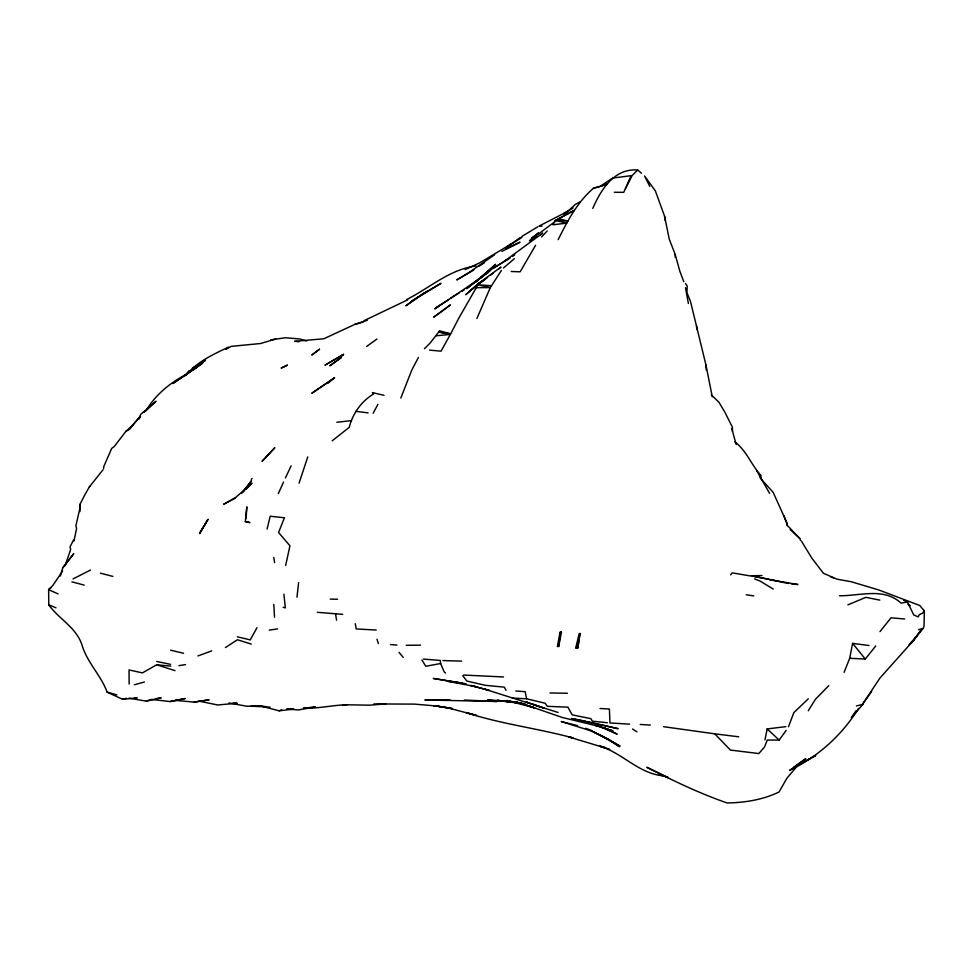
<?xml version="1.0" encoding="UTF-8"?>
<svg xmlns="http://www.w3.org/2000/svg" width="973" height="973" viewBox="0 0 973 973"><rect width="100%" height="100%" fill="white"/><g stroke="black" fill="none" stroke-linecap="round" stroke-linejoin="round"><path stroke-width="1.46" d="M675.213 257.31L675.213 254.476L669.229 239.066L664.583 216.261L655.352 190.866L644.54 175.955L649.782 186.39M79.932 511.555L80.017 504.269L84.894 494.722L89.37 486.914L102.87 469.959M801.484 541.183L812.041 558.429L823.45 573.292L837.023 579.178L851.083 581.708L878.741 589.954L919.765 605.498L924.35 610.959L924.022 626.04L923.365 628.303L909.208 644.685L914.377 639.468L921.395 629.713M787.072 525.554L787.169 523.365L773.17 492.362L760.497 478.351L760.643 475.055C751.156 464.68 746.461 450.572 734.87 441.864M296.984 597.215L298.614 582.645M103.552 468.828L103.697 466.724L111.7 448.395L114.23 446.51L125.991 431.294L133.41 424.836L129.008 429.507L125.991 431.294M246.072 518.597L246.826 506.848L245.33 521.54L249.672 522.562L245.33 521.54M577.804 648.006L579.981 633.545L577.804 648.006L575.736 647.86L579.227 633.496L577.378 647.386L575.736 647.86M760.643 475.055L760.497 478.351M285.648 565.459L289.954 545.792L278.57 532.511L284.432 517.77L270.214 516.225L267.076 529.02M561.445 632.268L558.672 646.668L560.424 632.109L561.445 632.268L560.071 632.158L557.347 646.595M844.09 672.367L849.684 658.307L852.603 643.384L868.95 645.513M764.973 739.894L767.15 728.947L785.868 726.624M74.009 540.915L76.612 528.278L75.882 525.748L80.273 506.702L80.017 504.269M60.326 576.052L62.771 567.77L73.656 553.807L62.771 567.77M299.1 483.131L307.748 456.896M226.064 349.088L231.185 346.364L260.484 343.53L275.578 339.078M65.045 565.824L70.676 549.404L69.983 546.887L73.693 539.772M384.031 395.33L372.428 392.593L373.51 394.029C361.214 401.496 352.761 413.476 349.222 427.329L332.194 440.842M146.059 410.582L155.996 401.253L143.262 412.406L146.059 410.582C155.485 394.77 170.53 382.28 187.011 374.082L172.829 383.557L202.712 363.038L185.004 375.408M400.84 398.054L411.725 370.202L418.378 357.517M788.507 726.734L793.834 712.637L808.283 698.833M139.042 418.512L140.72 414.291L145.026 410.886M476.892 318.499L490.319 287.594L501.399 270.372M614.34 192.277L623.754 192.338L631.063 175.675L612.576 178.083L600.523 186.123M139.261 418.852L140.453 416.14L129.008 429.507L139.273 417.514M592.776 208.429C600.84 189.857 614.291 167.988 637.753 170.032L641.499 173.243M278.351 493.506L283.557 482.061M285.417 477.962L291.134 465.824M424.447 348.723L430.054 343.116L438.726 332.024L450.633 333.873L458.952 317.903L477.938 284.797L479.227 283.994M625.432 188.847L632.17 175.505L637.753 170.032M187.704 373.377C198.018 361.384 214.121 353.892 228.436 347.203L225.955 349.465M558.186 239.638C567.478 220.895 577.439 202.031 593.542 188.166L606.897 184.189L600.584 186.463M373.146 413.221L377.925 404.354M256.969 627.67L250.28 639.893L237.363 636.804M535.576 245.269L520.129 271.832L511.251 271.479M858.417 708.466C842.217 735.101 817.636 756.958 789.553 770.446L805.729 758.709L793.518 767.49L815.751 755.547L797.714 765.313M450.633 333.873L439.492 330.759L438.726 332.024L450.317 334.444L441.097 351.144L429.604 350.146M206.677 521.492L199.611 533.411L208.027 519.412L199.611 533.411M134.432 697.933L137.193 697.933L122.562 699.283L107.103 692.131C101.131 675.639 87.631 662.99 82.316 646.084C76.952 627.609 59.146 619.473 48.759 604.829L48.65 589.662L52.7 585.661L62.613 571.017M871.65 691.426L861.689 705.486L879.957 678.035L914.377 639.468L912.844 641.365L921.443 629.58M808.271 710.728L815.35 699.368L828.741 685.697M856.167 710.57L851.326 717.709L862.917 704.318M663.61 726.697L714.766 733.837L730.382 750.061L758.843 753.552L764.474 747.069L767.296 740.076L779.178 740.039L786.148 730.419M875.736 645.95L865.301 659.025L849.684 658.307M241.681 493.372L251.472 480.698L243.286 491.888M251.326 479.421L252.092 478.424M924.35 610.959L922.745 613.026L919.327 614.729L918.147 616.882L913.708 614.912L907.493 602.007L903.637 600.159M879.969 631.635L891 617.819L904.659 618.986M184.894 375.724L189.042 370.701M798.602 764.45L786.829 778.303L779.118 791.937C762.978 799.818 744.953 802.64 727.111 802.968C699.551 793.372 672.915 780.638 646.899 767.296L668.317 777.634L659.122 774.496L663.695 775.87C638.993 773.851 623.158 753.613 600.621 746.413L604.707 747.446M730.601 574.861L732.328 572.854L750.511 575.992M541.584 236.901L547.24 230.978M245.926 489.419L251.958 483.167L235.661 497.483L223.668 504.233L235.393 498.152M89.37 486.914L89.954 486.305M563.926 215.009L575.225 204.464L580.309 201.776M514.389 258.66L503.455 268.025M802.299 762.078L800.049 764.073L802.202 762.443M479.507 282.729L465.872 294.6L479.507 282.729L501.01 267.064L498.723 268.864M333.143 378.862L311.798 393.287L334.59 377.621L327.682 383.459M540.623 234.834L542.703 233.094L505.072 260.715L507.979 258.903L486.938 272.27L472.063 284.262L477.427 280.224L434.773 308.891L440.076 305.291M485.977 274.118L490.477 270.482M194.101 369.558L205.437 360.192L188.871 372.695M481.015 277.925L488.154 272.306L485.953 273.985M471.358 289.808L474.763 287.157M477.025 285.393L487.534 277.463M482.644 276.502L466.529 288.628L470.154 286.074M376.965 339.018L366.566 346.497M476.089 281.842L478.29 280.175M490.806 274.994L492.995 273.352M438.981 313.452L450.426 304.89L433.666 317.137L437.923 314.194M448.517 299.854L436.038 307.65M512.564 256.422L514.741 254.841M520.3 237.497L505.875 247.75L521.942 237.363M418.037 297.166L405.899 305.753L422.014 294.418L440.964 283.338L411.324 301.399L427.256 291.304L422.014 294.418M485.345 279.105L476.831 285.053L482.705 280.978M479.178 266.091L484.457 262.674M450.669 298.261L459.28 292.837M225.42 647.556L237.424 639.76L251.229 644.077M511.214 243.955L479.531 262.917L465.106 269.63M494.637 254.719L468.645 272.781L456.763 279.908L473.827 269.995M494.053 267.855L510.266 257.906M558.697 218.718L567.916 221.078L555.291 220.433L566.76 223.133L552.932 224.775L555.291 220.433L574.265 210.363L558.891 218.621L529.409 240.842L535.296 237.242M532.438 239.054L536.658 236.415M522.002 236.33L537.85 226.77M49.1 588.92L51.046 587.753M563.926 213.428L573.061 207.979M461.689 291.426L464.109 290.027M170.883 666.116L156.641 664.802L142.435 672.89L129.044 669.935L129.141 684.019M406.714 299.514C429.665 287.984 449.611 269.339 475.992 265.957M501.922 251.387L520.008 242.204L505.814 248.942M192.411 367.989L198.614 364.814M90.538 570.032L73.024 578.923M569.108 210.667L539.103 226.064L542.119 226.077M407.699 299.83L364.145 320.628M367.417 320.202L354.829 324.398L323.827 338.762L294.576 341.316L298.954 341.718M847.884 604.865L865.848 597.337L879.847 600.122M270.117 707.128L251.058 706.045L260.618 705.984L279.117 710.801L281.659 709.816M197.945 655.948L211.676 650.888M128.971 698.188L146.278 701.144L151.302 699.392L170.202 701.557L185.089 698.541L170.202 701.557M918.476 629.713L923.365 628.303M354.829 324.398L363.038 322.112M134.359 684.761L144.43 682.024M122.562 699.283L126.283 698.273M856.362 705.936L861.677 704.671M146.278 701.144L161.202 697.823L155.546 698.723M593.542 188.166L599.319 186.925M194.113 702.105L208.879 699.879L194.113 702.105L175.152 700.378M445.585 673.061L444.162 671.832L440.611 663.525L425.773 666.262L421.929 659.962M907.493 602.007L900.998 603.114C883.995 587.242 860.083 595.938 839.565 595.768M178.898 665.666L185.551 664.595M269.314 630.115L277.573 628.899M270.689 339.845L285.442 337.753L299.696 338.957L306.617 341M336.84 422.282L351.533 420.591M279.117 710.801L293.81 709.147L286.938 708.916M435.916 335.794L450.317 334.444M306.471 707.797L303.515 708.076C318.232 708.794 332.413 705.084 347.057 704.78L342.776 704.732L369.618 705.17L385.758 703.941M309.426 707.517L315.349 706.97L298.468 709.937L287.047 709.049M406.203 645.294L420.482 645.16M751.399 575.736L761.956 575.578M476.563 287.68L490.319 287.594L477.938 284.797L491.292 285.709M449.915 699.709L424.885 699.976L496.862 701.472L464.303 700.049M373.924 703.953L414.498 704.111L437.947 706.13L452.263 708.575L433.484 705.656L447.604 707.809L476.515 715.447L466.116 712.564C500.913 724.046 537.631 728.315 573 737.935L568.39 736.816L609.743 749.295M549.915 692.971L567.441 693.25M330.2 599.1L337.582 599.246M259.426 706.434L246.266 706.155L229.008 702.956M461.676 661.141L442.885 660.558M568.037 707.189L547.312 706.301L545.148 703.236L526.588 698.784L512.26 698.079M503.479 676.953L463.744 675.067M376.247 630.042L356.203 628.947L355.303 623.705M600.037 708.502L609.402 709.013L609.962 722.963L629.58 724.167M317.356 612.321L342.678 614.34M233.034 703.017L237.144 703.26L217.672 704.975L199.027 701.144M640.198 724.447L650.329 725.067M510.594 701.667L487.522 700.025L510.825 701.667M514.972 701.971L517.904 702.178L515.118 701.971M390.55 644.588L396.899 645.075M515.763 690.976L525.165 691.694L526.588 698.784M423.425 659.086L440.283 660.436L440.611 663.525M501.813 701.071L516.043 702.433L497.154 700.268L525.469 704.063M607.42 722.732L592.375 721.188L590.854 718.646L572.197 714.875L568.414 708.137M462.163 683.131L433.289 678.449L466.152 683.824M791.122 583.764L797.909 584.518L769.752 579.64L788.41 583.459M260.618 705.984L266.043 706.641M738.726 736.804L714.766 733.837M355.875 411.36L368.135 412.88M461.81 683.228L447.325 681.209L475.408 686.585L470.798 685.479L489.285 690.392L470.798 685.479M746.206 594.771L753.783 595.89M524.033 703.795L506.775 700.511L534.566 707.882L520.543 703.138L534.566 707.882M585.588 721.175L571.54 718.512L618.135 728.692L586.987 721.528M156.738 661.482L170.494 664.328M170.616 650.183L183.544 653.272M283.143 607.322L285.344 607.87L283.885 594.175M774.544 580.455L751.983 575.992L768.536 579.203M577.634 725.663L561.202 721.528L589.492 730.407L602.384 736.038L620.105 746.133L593.348 731.757L611.202 741L619.387 746.705L606.374 738.106M100.389 573.17L112.832 576.393M71.893 581.842L84.177 585.114M830.978 577.123L833.545 577.828M107.103 692.131L116.869 694.856M558.113 712.467L484.688 689.164M531.854 704.063L544.296 708.222L531.915 704.063M156.641 664.802L174.994 670.616M58.076 593.907L48.65 589.662M604.038 747.483L599.611 746.011L605.182 747.872M530.03 706.325L562.041 717.405L599.137 726.43L594.552 725.153L612.929 730.832L599.709 726.515L617.21 734.177L603.734 727.609M531.513 703.747L539.735 706.799M585.649 728.254L592.472 730.905M754.647 578.911L759.998 581.015L773.255 589.066M526.357 701.934L530.54 703.601L526.454 701.983M48.759 604.829L55.984 607.821M632.523 729.008L636.889 731.781M908.016 604.221L910.193 605.668M767.15 728.947L779.178 740.039M790.198 529.592L799.721 538.41L800.572 540.429M711.312 394.941L718.877 402.165L724.727 411.932L732.401 427.22L732.462 431.294M403.248 657.395L399.052 652.396M799.721 538.41L787.558 525.663L783.861 515.678M852.603 643.384L865.301 659.025M462.807 675.712L466.797 681.027L485.369 685.345L504.318 687.145L506.057 690.331M685.491 283.557L687.206 286.05L686.95 292.703L690.514 301.496L705.899 364.79L712.26 396.704M769.594 493.36L756.824 470.908M683.8 281.708L679.92 271.479L675.213 254.476M377.001 639.225L378.351 643.567M731.793 428.485L736.16 444.503M685.479 287.728L688.373 303.454M335.527 613.927L336.597 620.251M273.778 557.553L274.617 562.576M664.583 216.261L665.313 220.762M705.899 364.79L706.362 370.299M696.546 325.493L696.838 329.604M273.79 604.403L274.52 617.247M274.714 447.835L262.187 461.202L274.714 447.835M495.488 264.425L480.832 277.5L495.488 264.425M342.362 355.315L340.854 356.629L343.53 354.379L325.177 365.057L343.53 354.379L342.362 355.315M538.361 233.07L531.477 238.361L538.361 233.07M319.485 349.246L312.005 354.902L319.485 349.246M341.328 357.492L329.969 365.69L341.328 357.492M287.363 365.191L281.306 368.001L287.363 365.191"/></g></svg>
